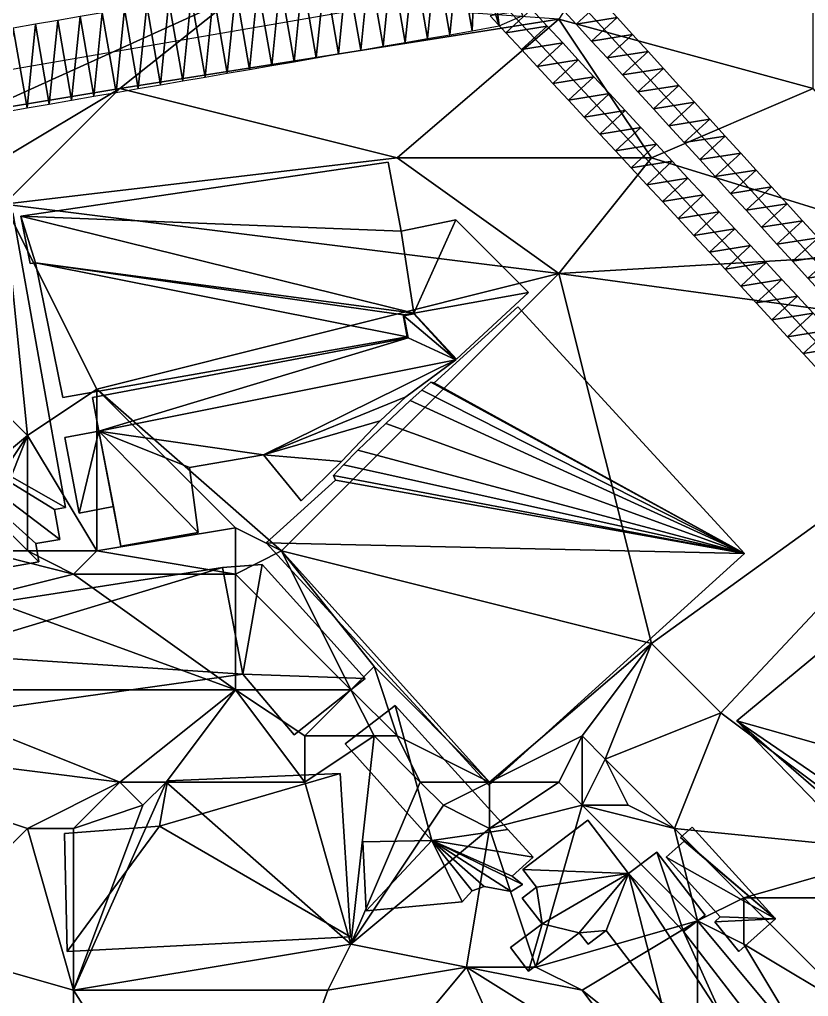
# Model space of a CAD drawing. Header units: metres. Extents: x -1103 to 901, y -902 to 905.
# Drawn here: x -502.7 to -434.4, y 327.5 to 412 of the extents above; entities that cross this region are included whole.
import ezdxf

# ---------------------------------------------------------------- set-up
doc = ezdxf.new("R2010")
doc.units = ezdxf.units.M
for name, color, linetype in [('OSM_BUILDING_FOOTPRINTS', 7, 'CONTINUOUS'), ('OSM_BUILDING_ROOFS', 1, 'CONTINUOUS'), ('OSM_BUILDING_WALLS', 8, 'CONTINUOUS'), ('OSM_ROAD_AXES', 2, 'CONTINUOUS'), ('OSM_ROAD_SURFACE', 9, 'CONTINUOUS'), ('OSM_TERRAIN', 3, 'CONTINUOUS')]:
    doc.layers.add(name, color=color, linetype=linetype)

msp = doc.modelspace()

# ---------------------------------------------------------------- linework, layer by layer
at = {"layer": 'OSM_BUILDING_FOOTPRINTS'}
for points in [[(-502.583, 394.97, 12.741), (-501.754, 390.867, 12.741), (-501.301, 390.922, 12.741), (-498.935, 379.266, 12.741), (-469.123, 384.508, 12.741), (-469.488, 386.421, 12.741), (-468.548, 386.565, 12.741), (-464.856, 382.595, 12.741), (-458.622, 388.357, 12.741), (-464.923, 394.638, 12.741), (-469.665, 393.665, 12.741), (-470.792, 399.615, 12.741), (-502.583, 394.97, 12.741)], [(-515.107, 379.067, 12.681), (-517.55, 392.735, 12.681), (-503.269, 395.257, 12.681), (-498.703, 369.755, 12.681), (-499.654, 369.589, 12.681), (-499.189, 367.001, 12.681), (-501.279, 366.636, 12.681), (-501.002, 365.055, 12.681), (-515.007, 362.578, 12.681), (-517.87, 378.58, 12.681), (-515.107, 379.067, 12.681)], [(-459.551, 387.107, 12.727), (-439.952, 365.785, 12.727), (-462.071, 345.735, 12.727), (-481.338, 366.692, 12.727), (-475.335, 372.133, 12.727), (-475.512, 372.531, 12.727), (-474.639, 373.449, 12.727), (-473.39, 374.71, 12.727), (-470.991, 377.032, 12.727), (-468.88, 379.012, 12.727), (-467.863, 379.919, 12.727), (-467.078, 380.593, 12.727), (-466.802, 380.538, 12.727), (-459.551, 387.107, 12.727)], [(-469.046, 384.431, 12.636), (-469.433, 386.333, 12.636), (-468.548, 386.51, 12.636), (-464.923, 382.529, 12.636), (-469.245, 379.321, 12.636), (-471.478, 377.253, 12.636), (-474.805, 373.737, 12.636), (-478.298, 370.341, 12.636), (-481.581, 374.323, 12.636), (-487.959, 373.206, 12.636), (-487.229, 367.599, 12.636), (-493.906, 366.426, 12.636), (-494.558, 369.833, 12.636), (-497.52, 369.268, 12.636), (-498.769, 375.804, 12.636), (-495.807, 376.357, 12.636), (-496.371, 379.288, 12.636), (-469.046, 384.431, 12.636)], [(-505.556, 361.394, 11.862), (-485.129, 364.58, 11.862), (-481.68, 364.823, 11.862), (-472.771, 354.969, 11.862), (-478.917, 350.103, 11.862), (-483.349, 355.334, 11.862), (-510.95, 351.474, 11.862), (-511.348, 356.982, 11.862), (-509.801, 357.103, 11.862), (-505.556, 361.394, 11.862)], [(-440.604, 351.309, 12.569), (-422.111, 332.222, 12.569), (-420.74, 334.113, 12.569), (-418.176, 335.993, 12.569), (-417.192, 334.986, 12.569), (-409.676, 342.562, 12.569), (-427.97, 361.771, 12.569), (-440.604, 351.309, 12.569)], [(-472.682, 334.864, 10.866), (-464.37, 335.638, 10.866), (-463.519, 336.601, 10.866), (-462.479, 336.965, 10.866), (-460.147, 336.534, 10.866), (-459.141, 337.154, 10.866), (-460.059, 337.872, 10.866), (-458.224, 339.509, 10.866), (-460.424, 341.898, 10.866), (-470.162, 352.647, 10.866), (-474.506, 349.307, 10.866), (-467.001, 340.969, 10.866), (-472.97, 340.847, 10.866), (-472.682, 334.864, 10.866)], [(-498.78, 341.555, 10.872), (-490.567, 342.185, 10.872), (-489.882, 346.122, 10.872), (-474.937, 346.764, 10.872), (-474.042, 332.63, 10.872), (-498.548, 331.369, 10.872), (-498.78, 341.555, 10.872)], [(-457.947, 336.91, 11.148), (-459.13, 338.436, 11.148), (-453.493, 342.705, 11.148), (-449.967, 338.116, 11.148), (-447.535, 339.952, 11.148), (-443.356, 334.511, 11.148), (-445.213, 333.095, 11.148), (-439.797, 326.039, 11.148), (-441.311, 324.9, 11.148), (-441.798, 325.531, 11.148), (-445.036, 323.087, 11.148), (-447.667, 326.515, 11.148), (-447.115, 326.935, 11.148), (-451.912, 333.183, 11.148), (-453.482, 331.989, 11.148), (-454.244, 332.973, 11.148), (-458.622, 329.656, 11.148), (-460.18, 331.69, 11.148), (-457.461, 333.747, 11.148), (-459.174, 335.981, 11.148), (-457.947, 336.91, 11.148)], [(-444.473, 342.119, 11.334), (-437.266, 334.168, 11.334), (-440.416, 331.359, 11.334), (-442.494, 333.913, 11.334), (-442.052, 334.356, 11.334), (-446.717, 339.509, 11.334), (-445.169, 340.892, 11.334), (-445.468, 341.223, 11.334), (-444.473, 342.119, 11.334)]]:
    msp.add_polyline3d(points, close=True, dxfattribs=at)
at = {"layer": 'OSM_BUILDING_ROOFS'}
for points in [[(-469.665, 393.665, 37.141), (-470.792, 399.615, 37.141), (-502.583, 394.97, 37.141)], [(-515.107, 379.067, 17.881), (-498.703, 369.755, 17.881), (-503.269, 395.257, 17.881)], [(-502.583, 394.97, 37.141), (-501.754, 390.867, 37.141), (-501.301, 390.922, 37.141)], [(-468.548, 386.565, 37.141), (-469.665, 393.665, 37.141), (-502.583, 394.97, 37.141)], [(-468.548, 386.565, 37.141), (-502.583, 394.97, 37.141), (-501.301, 390.922, 37.141)], [(-468.548, 386.565, 37.141), (-464.923, 394.638, 37.141), (-469.665, 393.665, 37.141)], [(-468.548, 386.565, 37.141), (-458.622, 388.357, 37.141), (-464.923, 394.638, 37.141)], [(-501.301, 390.922, 37.141), (-498.935, 379.266, 37.141), (-469.123, 384.508, 37.141)], [(-501.301, 390.922, 37.141), (-469.123, 384.508, 37.141), (-469.488, 386.421, 37.141)], [(-501.301, 390.922, 37.141), (-469.488, 386.421, 37.141), (-468.548, 386.565, 37.141)], [(-468.548, 386.565, 37.141), (-464.856, 382.595, 37.141), (-458.622, 388.357, 37.141)], [(-439.952, 365.785, 62.727), (-459.551, 387.107, 62.727), (-466.802, 380.538, 62.727)], [(-464.923, 382.529, 24.236), (-468.548, 386.51, 24.236), (-469.433, 386.333, 24.236)], [(-464.923, 382.529, 24.236), (-469.433, 386.333, 24.236), (-469.046, 384.431, 24.236)], [(-469.046, 384.431, 24.236), (-496.371, 379.288, 24.236), (-495.807, 376.357, 24.236)], [(-464.923, 382.529, 24.236), (-469.046, 384.431, 24.236), (-495.807, 376.357, 24.236)], [(-464.923, 382.529, 24.236), (-495.807, 376.357, 24.236), (-481.581, 374.323, 24.236)], [(-481.581, 374.323, 24.236), (-469.245, 379.321, 24.236), (-464.923, 382.529, 24.236)], [(-439.952, 365.785, 62.727), (-467.078, 380.593, 62.727), (-467.863, 379.919, 62.727)], [(-439.952, 365.785, 62.727), (-466.802, 380.538, 62.727), (-467.078, 380.593, 62.727)], [(-439.952, 365.785, 62.727), (-467.863, 379.919, 62.727), (-468.88, 379.012, 62.727)], [(-515.107, 379.067, 17.881), (-515.007, 362.578, 17.881), (-501.002, 365.055, 17.881)], [(-515.107, 379.067, 17.881), (-501.002, 365.055, 17.881), (-501.279, 366.636, 17.881)], [(-515.107, 379.067, 17.881), (-501.279, 366.636, 17.881), (-499.189, 367.001, 17.881)], [(-515.107, 379.067, 17.881), (-499.189, 367.001, 17.881), (-499.654, 369.589, 17.881)], [(-515.107, 379.067, 17.881), (-499.654, 369.589, 17.881), (-498.703, 369.755, 17.881)], [(-481.581, 374.323, 24.236), (-471.478, 377.253, 24.236), (-469.245, 379.321, 24.236)], [(-439.952, 365.785, 62.727), (-468.88, 379.012, 62.727), (-470.991, 377.032, 62.727)], [(-481.581, 374.323, 24.236), (-474.805, 373.737, 24.236), (-471.478, 377.253, 24.236)], [(-439.952, 365.785, 62.727), (-470.991, 377.032, 62.727), (-473.39, 374.71, 62.727)], [(-495.807, 376.357, 24.236), (-498.769, 375.804, 24.236), (-497.52, 369.268, 24.236)], [(-495.807, 376.357, 24.236), (-497.52, 369.268, 24.236), (-494.558, 369.833, 24.236)], [(-495.807, 376.357, 24.236), (-494.558, 369.833, 24.236), (-493.906, 366.426, 24.236)], [(-495.807, 376.357, 24.236), (-493.906, 366.426, 24.236), (-487.229, 367.599, 24.236)], [(-495.807, 376.357, 24.236), (-487.229, 367.599, 24.236), (-487.959, 373.206, 24.236)], [(-495.807, 376.357, 24.236), (-487.959, 373.206, 24.236), (-481.581, 374.323, 24.236)], [(-439.952, 365.785, 62.727), (-473.39, 374.71, 62.727), (-474.639, 373.449, 62.727)], [(-481.581, 374.323, 24.236), (-478.298, 370.341, 24.236), (-474.805, 373.737, 24.236)], [(-439.952, 365.785, 62.727), (-474.639, 373.449, 62.727), (-475.512, 372.531, 62.727)], [(-439.952, 365.785, 62.727), (-475.335, 372.133, 62.727), (-481.338, 366.692, 62.727)], [(-439.952, 365.785, 62.727), (-475.512, 372.531, 62.727), (-475.335, 372.133, 62.727)], [(-439.952, 365.785, 62.727), (-481.338, 366.692, 62.727), (-462.071, 345.735, 62.727)], [(-485.129, 364.58, 17.062), (-505.556, 361.394, 17.062), (-509.801, 357.103, 17.062)], [(-483.349, 355.334, 17.062), (-485.129, 364.58, 17.062), (-509.801, 357.103, 17.062)], [(-483.349, 355.334, 17.062), (-481.68, 364.823, 17.062), (-485.129, 364.58, 17.062)], [(-483.349, 355.334, 17.062), (-472.771, 354.969, 17.062), (-481.68, 364.823, 17.062)], [(-409.676, 342.562, 30.569), (-427.97, 361.771, 30.569), (-440.604, 351.309, 30.569)], [(-509.801, 357.103, 17.062), (-510.95, 351.474, 17.062), (-483.349, 355.334, 17.062)], [(-483.349, 355.334, 17.062), (-478.917, 350.103, 17.062), (-472.771, 354.969, 17.062)], [(-467.001, 340.969, 16.066), (-470.162, 352.647, 16.066), (-474.506, 349.307, 16.066)], [(-467.001, 340.969, 16.066), (-460.424, 341.898, 16.066), (-470.162, 352.647, 16.066)], [(-440.604, 351.309, 30.569), (-422.111, 332.222, 30.569), (-420.74, 334.113, 30.569)], [(-440.604, 351.309, 30.569), (-420.74, 334.113, 30.569), (-418.176, 335.993, 30.569)], [(-418.176, 335.993, 30.569), (-409.676, 342.562, 30.569), (-440.604, 351.309, 30.569)], [(-490.567, 342.185, 16.072), (-474.042, 332.63, 16.072), (-474.937, 346.764, 16.072)], [(-490.567, 342.185, 16.072), (-474.937, 346.764, 16.072), (-489.882, 346.122, 16.072)], [(-449.967, 338.116, 16.348), (-453.493, 342.705, 16.348), (-459.13, 338.436, 16.348)], [(-490.567, 342.185, 16.072), (-498.78, 341.555, 16.072), (-498.548, 331.369, 16.072)], [(-490.567, 342.185, 16.072), (-498.548, 331.369, 16.072), (-474.042, 332.63, 16.072)], [(-467.001, 340.969, 16.066), (-458.224, 339.509, 16.066), (-460.424, 341.898, 16.066)], [(-437.266, 334.168, 16.534), (-444.473, 342.119, 16.534), (-445.468, 341.223, 16.534)], [(-467.001, 340.969, 16.066), (-472.97, 340.847, 16.066), (-472.682, 334.864, 16.066)], [(-467.001, 340.969, 16.066), (-472.682, 334.864, 16.066), (-464.37, 335.638, 16.066)], [(-467.001, 340.969, 16.066), (-464.37, 335.638, 16.066), (-463.519, 336.601, 16.066)], [(-467.001, 340.969, 16.066), (-463.519, 336.601, 16.066), (-462.479, 336.965, 16.066)], [(-467.001, 340.969, 16.066), (-462.479, 336.965, 16.066), (-460.147, 336.534, 16.066)], [(-467.001, 340.969, 16.066), (-460.147, 336.534, 16.066), (-459.141, 337.154, 16.066)], [(-467.001, 340.969, 16.066), (-459.141, 337.154, 16.066), (-460.059, 337.872, 16.066)], [(-467.001, 340.969, 16.066), (-460.059, 337.872, 16.066), (-458.224, 339.509, 16.066)], [(-437.266, 334.168, 16.534), (-445.169, 340.892, 16.534), (-446.717, 339.509, 16.534)], [(-437.266, 334.168, 16.534), (-445.468, 341.223, 16.534), (-445.169, 340.892, 16.534)], [(-445.213, 333.095, 16.348), (-447.535, 339.952, 16.348), (-449.967, 338.116, 16.348)], [(-445.213, 333.095, 16.348), (-443.356, 334.511, 16.348), (-447.535, 339.952, 16.348)], [(-437.266, 334.168, 16.534), (-446.717, 339.509, 16.534), (-442.052, 334.356, 16.534)], [(-449.967, 338.116, 16.348), (-459.13, 338.436, 16.348), (-457.947, 336.91, 16.348)], [(-449.967, 338.116, 16.348), (-457.947, 336.91, 16.348), (-457.461, 333.747, 16.348)], [(-449.967, 338.116, 16.348), (-457.461, 333.747, 16.348), (-454.244, 332.973, 16.348)], [(-449.967, 338.116, 16.348), (-454.244, 332.973, 16.348), (-451.912, 333.183, 16.348)], [(-449.967, 338.116, 16.348), (-451.912, 333.183, 16.348), (-447.115, 326.935, 16.348)], [(-449.967, 338.116, 16.348), (-447.115, 326.935, 16.348), (-441.798, 325.531, 16.348)], [(-449.967, 338.116, 16.348), (-441.798, 325.531, 16.348), (-445.213, 333.095, 16.348)], [(-457.947, 336.91, 16.348), (-459.174, 335.981, 16.348), (-457.461, 333.747, 16.348)], [(-437.266, 334.168, 16.534), (-442.052, 334.356, 16.534), (-442.494, 333.913, 16.534)], [(-437.266, 334.168, 16.534), (-442.494, 333.913, 16.534), (-440.416, 331.359, 16.534)], [(-457.461, 333.747, 16.348), (-460.18, 331.69, 16.348), (-458.622, 329.656, 16.348)], [(-457.461, 333.747, 16.348), (-458.622, 329.656, 16.348), (-454.244, 332.973, 16.348)], [(-454.244, 332.973, 16.348), (-453.482, 331.989, 16.348), (-451.912, 333.183, 16.348)], [(-441.798, 325.531, 16.348), (-439.797, 326.039, 16.348), (-445.213, 333.095, 16.348)]]:
    msp.add_3dface(points, dxfattribs=at)
at = {"layer": 'OSM_BUILDING_WALLS'}
for points in [[(-470.792, 399.615, 12.741), (-502.583, 394.97, 12.741), (-502.583, 394.97, 37.141)], [(-470.792, 399.615, 12.741), (-502.583, 394.97, 37.141), (-470.792, 399.615, 37.141)], [(-469.665, 393.665, 12.741), (-470.792, 399.615, 12.741), (-470.792, 399.615, 37.141)], [(-469.665, 393.665, 12.741), (-470.792, 399.615, 37.141), (-469.665, 393.665, 37.141)], [(-498.703, 369.755, 12.681), (-503.269, 395.257, 12.681), (-503.269, 395.257, 17.881)], [(-498.703, 369.755, 12.681), (-503.269, 395.257, 17.881), (-498.703, 369.755, 17.881)], [(-502.583, 394.97, 12.741), (-501.754, 390.867, 12.741), (-501.754, 390.867, 37.141)], [(-502.583, 394.97, 12.741), (-501.754, 390.867, 37.141), (-502.583, 394.97, 37.141)], [(-464.923, 394.638, 12.741), (-469.665, 393.665, 12.741), (-469.665, 393.665, 37.141)], [(-464.923, 394.638, 12.741), (-469.665, 393.665, 37.141), (-464.923, 394.638, 37.141)], [(-458.622, 388.357, 12.741), (-464.923, 394.638, 12.741), (-464.923, 394.638, 37.141)], [(-458.622, 388.357, 12.741), (-464.923, 394.638, 37.141), (-458.622, 388.357, 37.141)], [(-501.754, 390.867, 12.741), (-501.301, 390.922, 12.741), (-501.301, 390.922, 37.141)], [(-501.754, 390.867, 12.741), (-501.301, 390.922, 37.141), (-501.754, 390.867, 37.141)], [(-501.301, 390.922, 12.741), (-498.935, 379.266, 12.741), (-498.935, 379.266, 37.141)], [(-501.301, 390.922, 12.741), (-498.935, 379.266, 37.141), (-501.301, 390.922, 37.141)], [(-464.856, 382.595, 12.741), (-458.622, 388.357, 12.741), (-458.622, 388.357, 37.141)], [(-464.856, 382.595, 12.741), (-458.622, 388.357, 37.141), (-464.856, 382.595, 37.141)], [(-459.551, 387.107, 12.727), (-466.802, 380.538, 12.727), (-466.802, 380.538, 62.727)], [(-459.551, 387.107, 12.727), (-466.802, 380.538, 62.727), (-459.551, 387.107, 62.727)], [(-439.952, 365.785, 12.727), (-459.551, 387.107, 12.727), (-459.551, 387.107, 62.727)], [(-439.952, 365.785, 12.727), (-459.551, 387.107, 62.727), (-439.952, 365.785, 62.727)], [(-469.488, 386.421, 12.741), (-468.548, 386.565, 12.741), (-468.548, 386.565, 37.141)], [(-469.488, 386.421, 12.741), (-468.548, 386.565, 37.141), (-469.488, 386.421, 37.141)], [(-469.123, 384.508, 12.741), (-469.488, 386.421, 12.741), (-469.488, 386.421, 37.141)], [(-469.123, 384.508, 12.741), (-469.488, 386.421, 37.141), (-469.123, 384.508, 37.141)], [(-468.548, 386.51, 12.636), (-469.433, 386.333, 12.636), (-469.433, 386.333, 24.236)], [(-468.548, 386.51, 12.636), (-469.433, 386.333, 24.236), (-468.548, 386.51, 24.236)], [(-469.433, 386.333, 12.636), (-469.046, 384.431, 12.636), (-469.046, 384.431, 24.236)], [(-469.433, 386.333, 12.636), (-469.046, 384.431, 24.236), (-469.433, 386.333, 24.236)], [(-468.548, 386.565, 12.741), (-464.856, 382.595, 12.741), (-464.856, 382.595, 37.141)], [(-468.548, 386.565, 12.741), (-464.856, 382.595, 37.141), (-468.548, 386.565, 37.141)], [(-464.923, 382.529, 12.636), (-468.548, 386.51, 12.636), (-468.548, 386.51, 24.236)], [(-464.923, 382.529, 12.636), (-468.548, 386.51, 24.236), (-464.923, 382.529, 24.236)], [(-498.935, 379.266, 12.741), (-469.123, 384.508, 12.741), (-469.123, 384.508, 37.141)], [(-498.935, 379.266, 12.741), (-469.123, 384.508, 37.141), (-498.935, 379.266, 37.141)], [(-469.046, 384.431, 12.636), (-496.371, 379.288, 12.636), (-496.371, 379.288, 24.236)], [(-469.046, 384.431, 12.636), (-496.371, 379.288, 24.236), (-469.046, 384.431, 24.236)], [(-469.245, 379.321, 12.636), (-464.923, 382.529, 12.636), (-464.923, 382.529, 24.236)], [(-469.245, 379.321, 12.636), (-464.923, 382.529, 24.236), (-469.245, 379.321, 24.236)], [(-467.078, 380.593, 12.727), (-467.863, 379.919, 12.727), (-467.863, 379.919, 62.727)], [(-467.078, 380.593, 12.727), (-467.863, 379.919, 62.727), (-467.078, 380.593, 62.727)], [(-466.802, 380.538, 12.727), (-467.078, 380.593, 12.727), (-467.078, 380.593, 62.727)], [(-466.802, 380.538, 12.727), (-467.078, 380.593, 62.727), (-466.802, 380.538, 62.727)], [(-467.863, 379.919, 12.727), (-468.88, 379.012, 12.727), (-468.88, 379.012, 62.727)], [(-467.863, 379.919, 12.727), (-468.88, 379.012, 62.727), (-467.863, 379.919, 62.727)], [(-496.371, 379.288, 12.636), (-495.807, 376.357, 12.636), (-495.807, 376.357, 24.236)], [(-496.371, 379.288, 12.636), (-495.807, 376.357, 24.236), (-496.371, 379.288, 24.236)], [(-471.478, 377.253, 12.636), (-469.245, 379.321, 12.636), (-469.245, 379.321, 24.236)], [(-471.478, 377.253, 12.636), (-469.245, 379.321, 24.236), (-471.478, 377.253, 24.236)], [(-468.88, 379.012, 12.727), (-470.991, 377.032, 12.727), (-470.991, 377.032, 62.727)], [(-468.88, 379.012, 12.727), (-470.991, 377.032, 62.727), (-468.88, 379.012, 62.727)], [(-474.805, 373.737, 12.636), (-471.478, 377.253, 12.636), (-471.478, 377.253, 24.236)], [(-474.805, 373.737, 12.636), (-471.478, 377.253, 24.236), (-474.805, 373.737, 24.236)], [(-470.991, 377.032, 12.727), (-473.39, 374.71, 12.727), (-473.39, 374.71, 62.727)], [(-470.991, 377.032, 12.727), (-473.39, 374.71, 62.727), (-470.991, 377.032, 62.727)], [(-495.807, 376.357, 12.636), (-498.769, 375.804, 12.636), (-498.769, 375.804, 24.236)], [(-495.807, 376.357, 12.636), (-498.769, 375.804, 24.236), (-495.807, 376.357, 24.236)], [(-498.769, 375.804, 12.636), (-497.52, 369.268, 12.636), (-497.52, 369.268, 24.236)], [(-498.769, 375.804, 12.636), (-497.52, 369.268, 24.236), (-498.769, 375.804, 24.236)], [(-473.39, 374.71, 12.727), (-474.639, 373.449, 12.727), (-474.639, 373.449, 62.727)], [(-473.39, 374.71, 12.727), (-474.639, 373.449, 62.727), (-473.39, 374.71, 62.727)], [(-487.959, 373.206, 12.636), (-481.581, 374.323, 12.636), (-481.581, 374.323, 24.236)], [(-487.959, 373.206, 12.636), (-481.581, 374.323, 24.236), (-487.959, 373.206, 24.236)], [(-481.581, 374.323, 12.636), (-478.298, 370.341, 12.636), (-478.298, 370.341, 24.236)], [(-481.581, 374.323, 12.636), (-478.298, 370.341, 24.236), (-481.581, 374.323, 24.236)], [(-478.298, 370.341, 12.636), (-474.805, 373.737, 12.636), (-474.805, 373.737, 24.236)], [(-478.298, 370.341, 12.636), (-474.805, 373.737, 24.236), (-478.298, 370.341, 24.236)], [(-487.229, 367.599, 12.636), (-487.959, 373.206, 12.636), (-487.959, 373.206, 24.236)], [(-487.229, 367.599, 12.636), (-487.959, 373.206, 24.236), (-487.229, 367.599, 24.236)], [(-474.639, 373.449, 12.727), (-475.512, 372.531, 12.727), (-475.512, 372.531, 62.727)], [(-474.639, 373.449, 12.727), (-475.512, 372.531, 62.727), (-474.639, 373.449, 62.727)], [(-475.335, 372.133, 12.727), (-481.338, 366.692, 12.727), (-481.338, 366.692, 62.727)], [(-475.335, 372.133, 12.727), (-481.338, 366.692, 62.727), (-475.335, 372.133, 62.727)], [(-475.512, 372.531, 12.727), (-475.335, 372.133, 12.727), (-475.335, 372.133, 62.727)], [(-475.512, 372.531, 12.727), (-475.335, 372.133, 62.727), (-475.512, 372.531, 62.727)], [(-499.654, 369.589, 12.681), (-498.703, 369.755, 12.681), (-498.703, 369.755, 17.881)], [(-499.654, 369.589, 12.681), (-498.703, 369.755, 17.881), (-499.654, 369.589, 17.881)], [(-499.189, 367.001, 12.681), (-499.654, 369.589, 12.681), (-499.654, 369.589, 17.881)], [(-499.189, 367.001, 12.681), (-499.654, 369.589, 17.881), (-499.189, 367.001, 17.881)], [(-497.52, 369.268, 12.636), (-494.558, 369.833, 12.636), (-494.558, 369.833, 24.236)], [(-497.52, 369.268, 12.636), (-494.558, 369.833, 24.236), (-497.52, 369.268, 24.236)], [(-494.558, 369.833, 12.636), (-493.906, 366.426, 12.636), (-493.906, 366.426, 24.236)], [(-494.558, 369.833, 12.636), (-493.906, 366.426, 24.236), (-494.558, 369.833, 24.236)], [(-493.906, 366.426, 12.636), (-487.229, 367.599, 12.636), (-487.229, 367.599, 24.236)], [(-493.906, 366.426, 12.636), (-487.229, 367.599, 24.236), (-493.906, 366.426, 24.236)], [(-501.279, 366.636, 12.681), (-499.189, 367.001, 12.681), (-499.189, 367.001, 17.881)], [(-501.279, 366.636, 12.681), (-499.189, 367.001, 17.881), (-501.279, 366.636, 17.881)], [(-501.002, 365.055, 12.681), (-501.279, 366.636, 12.681), (-501.279, 366.636, 17.881)], [(-501.002, 365.055, 12.681), (-501.279, 366.636, 17.881), (-501.002, 365.055, 17.881)], [(-481.338, 366.692, 12.727), (-462.071, 345.735, 12.727), (-462.071, 345.735, 62.727)], [(-481.338, 366.692, 12.727), (-462.071, 345.735, 62.727), (-481.338, 366.692, 62.727)], [(-515.007, 362.578, 12.681), (-501.002, 365.055, 12.681), (-501.002, 365.055, 17.881)], [(-515.007, 362.578, 12.681), (-501.002, 365.055, 17.881), (-515.007, 362.578, 17.881)], [(-462.071, 345.735, 12.727), (-439.952, 365.785, 12.727), (-439.952, 365.785, 62.727)], [(-462.071, 345.735, 12.727), (-439.952, 365.785, 62.727), (-462.071, 345.735, 62.727)], [(-485.129, 364.58, 11.862), (-505.556, 361.394, 11.862), (-505.556, 361.394, 17.062)], [(-485.129, 364.58, 11.862), (-505.556, 361.394, 17.062), (-485.129, 364.58, 17.062)], [(-481.68, 364.823, 11.862), (-485.129, 364.58, 11.862), (-485.129, 364.58, 17.062)], [(-481.68, 364.823, 11.862), (-485.129, 364.58, 17.062), (-481.68, 364.823, 17.062)], [(-472.771, 354.969, 11.862), (-481.68, 364.823, 11.862), (-481.68, 364.823, 17.062)], [(-472.771, 354.969, 11.862), (-481.68, 364.823, 17.062), (-472.771, 354.969, 17.062)], [(-427.97, 361.771, 12.569), (-440.604, 351.309, 12.569), (-440.604, 351.309, 30.569)], [(-427.97, 361.771, 12.569), (-440.604, 351.309, 30.569), (-427.97, 361.771, 30.569)], [(-510.95, 351.474, 11.862), (-483.349, 355.334, 11.862), (-483.349, 355.334, 17.062)], [(-510.95, 351.474, 11.862), (-483.349, 355.334, 17.062), (-510.95, 351.474, 17.062)], [(-483.349, 355.334, 11.862), (-478.917, 350.103, 11.862), (-478.917, 350.103, 17.062)], [(-483.349, 355.334, 11.862), (-478.917, 350.103, 17.062), (-483.349, 355.334, 17.062)], [(-478.917, 350.103, 11.862), (-472.771, 354.969, 11.862), (-472.771, 354.969, 17.062)], [(-478.917, 350.103, 11.862), (-472.771, 354.969, 17.062), (-478.917, 350.103, 17.062)], [(-470.162, 352.647, 10.866), (-474.506, 349.307, 10.866), (-474.506, 349.307, 16.066)], [(-470.162, 352.647, 10.866), (-474.506, 349.307, 16.066), (-470.162, 352.647, 16.066)], [(-460.424, 341.898, 10.866), (-470.162, 352.647, 10.866), (-470.162, 352.647, 16.066)], [(-460.424, 341.898, 10.866), (-470.162, 352.647, 16.066), (-460.424, 341.898, 16.066)], [(-440.604, 351.309, 12.569), (-422.111, 332.222, 12.569), (-422.111, 332.222, 30.569)], [(-440.604, 351.309, 12.569), (-422.111, 332.222, 30.569), (-440.604, 351.309, 30.569)], [(-474.506, 349.307, 10.866), (-467.001, 340.969, 10.866), (-467.001, 340.969, 16.066)], [(-474.506, 349.307, 10.866), (-467.001, 340.969, 16.066), (-474.506, 349.307, 16.066)], [(-474.937, 346.764, 10.872), (-489.882, 346.122, 10.872), (-489.882, 346.122, 16.072)], [(-474.937, 346.764, 10.872), (-489.882, 346.122, 16.072), (-474.937, 346.764, 16.072)], [(-474.042, 332.63, 10.872), (-474.937, 346.764, 10.872), (-474.937, 346.764, 16.072)], [(-474.042, 332.63, 10.872), (-474.937, 346.764, 16.072), (-474.042, 332.63, 16.072)], [(-489.882, 346.122, 10.872), (-490.567, 342.185, 10.872), (-490.567, 342.185, 16.072)], [(-489.882, 346.122, 10.872), (-490.567, 342.185, 16.072), (-489.882, 346.122, 16.072)], [(-453.493, 342.705, 11.148), (-459.13, 338.436, 11.148), (-459.13, 338.436, 16.348)], [(-453.493, 342.705, 11.148), (-459.13, 338.436, 16.348), (-453.493, 342.705, 16.348)], [(-449.967, 338.116, 11.148), (-453.493, 342.705, 11.148), (-453.493, 342.705, 16.348)], [(-449.967, 338.116, 11.148), (-453.493, 342.705, 16.348), (-449.967, 338.116, 16.348)], [(-490.567, 342.185, 10.872), (-498.78, 341.555, 10.872), (-498.78, 341.555, 16.072)], [(-490.567, 342.185, 10.872), (-498.78, 341.555, 16.072), (-490.567, 342.185, 16.072)], [(-498.78, 341.555, 10.872), (-498.548, 331.369, 10.872), (-498.548, 331.369, 16.072)], [(-498.78, 341.555, 10.872), (-498.548, 331.369, 16.072), (-498.78, 341.555, 16.072)], [(-458.224, 339.509, 10.866), (-460.424, 341.898, 10.866), (-460.424, 341.898, 16.066)], [(-458.224, 339.509, 10.866), (-460.424, 341.898, 16.066), (-458.224, 339.509, 16.066)], [(-444.473, 342.119, 11.334), (-445.468, 341.223, 11.334), (-445.468, 341.223, 16.534)], [(-444.473, 342.119, 11.334), (-445.468, 341.223, 16.534), (-444.473, 342.119, 16.534)], [(-437.266, 334.168, 11.334), (-444.473, 342.119, 11.334), (-444.473, 342.119, 16.534)], [(-437.266, 334.168, 11.334), (-444.473, 342.119, 16.534), (-437.266, 334.168, 16.534)], [(-467.001, 340.969, 10.866), (-472.97, 340.847, 10.866), (-472.97, 340.847, 16.066)], [(-467.001, 340.969, 10.866), (-472.97, 340.847, 16.066), (-467.001, 340.969, 16.066)], [(-472.97, 340.847, 10.866), (-472.682, 334.864, 10.866), (-472.682, 334.864, 16.066)], [(-472.97, 340.847, 10.866), (-472.682, 334.864, 16.066), (-472.97, 340.847, 16.066)], [(-445.169, 340.892, 11.334), (-446.717, 339.509, 11.334), (-446.717, 339.509, 16.534)], [(-445.169, 340.892, 11.334), (-446.717, 339.509, 16.534), (-445.169, 340.892, 16.534)], [(-445.468, 341.223, 11.334), (-445.169, 340.892, 11.334), (-445.169, 340.892, 16.534)], [(-445.468, 341.223, 11.334), (-445.169, 340.892, 16.534), (-445.468, 341.223, 16.534)], [(-447.535, 339.952, 11.148), (-449.967, 338.116, 11.148), (-449.967, 338.116, 16.348)], [(-447.535, 339.952, 11.148), (-449.967, 338.116, 16.348), (-447.535, 339.952, 16.348)], [(-443.356, 334.511, 11.148), (-447.535, 339.952, 11.148), (-447.535, 339.952, 16.348)], [(-443.356, 334.511, 11.148), (-447.535, 339.952, 16.348), (-443.356, 334.511, 16.348)], [(-460.059, 337.872, 10.866), (-458.224, 339.509, 10.866), (-458.224, 339.509, 16.066)], [(-460.059, 337.872, 10.866), (-458.224, 339.509, 16.066), (-460.059, 337.872, 16.066)], [(-446.717, 339.509, 11.334), (-442.052, 334.356, 11.334), (-442.052, 334.356, 16.534)], [(-446.717, 339.509, 11.334), (-442.052, 334.356, 16.534), (-446.717, 339.509, 16.534)], [(-459.13, 338.436, 11.148), (-457.947, 336.91, 11.148), (-457.947, 336.91, 16.348)], [(-459.13, 338.436, 11.148), (-457.947, 336.91, 16.348), (-459.13, 338.436, 16.348)], [(-460.147, 336.534, 10.866), (-459.141, 337.154, 10.866), (-459.141, 337.154, 16.066)], [(-460.147, 336.534, 10.866), (-459.141, 337.154, 16.066), (-460.147, 336.534, 16.066)], [(-459.141, 337.154, 10.866), (-460.059, 337.872, 10.866), (-460.059, 337.872, 16.066)], [(-459.141, 337.154, 10.866), (-460.059, 337.872, 16.066), (-459.141, 337.154, 16.066)], [(-464.37, 335.638, 10.866), (-463.519, 336.601, 10.866), (-463.519, 336.601, 16.066)], [(-464.37, 335.638, 10.866), (-463.519, 336.601, 16.066), (-464.37, 335.638, 16.066)], [(-463.519, 336.601, 10.866), (-462.479, 336.965, 10.866), (-462.479, 336.965, 16.066)], [(-463.519, 336.601, 10.866), (-462.479, 336.965, 16.066), (-463.519, 336.601, 16.066)], [(-462.479, 336.965, 10.866), (-460.147, 336.534, 10.866), (-460.147, 336.534, 16.066)], [(-462.479, 336.965, 10.866), (-460.147, 336.534, 16.066), (-462.479, 336.965, 16.066)], [(-457.947, 336.91, 11.148), (-459.174, 335.981, 11.148), (-459.174, 335.981, 16.348)], [(-457.947, 336.91, 11.148), (-459.174, 335.981, 16.348), (-457.947, 336.91, 16.348)], [(-472.682, 334.864, 10.866), (-464.37, 335.638, 10.866), (-464.37, 335.638, 16.066)], [(-472.682, 334.864, 10.866), (-464.37, 335.638, 16.066), (-472.682, 334.864, 16.066)], [(-459.174, 335.981, 11.148), (-457.461, 333.747, 11.148), (-457.461, 333.747, 16.348)], [(-459.174, 335.981, 11.148), (-457.461, 333.747, 16.348), (-459.174, 335.981, 16.348)], [(-445.213, 333.095, 11.148), (-443.356, 334.511, 11.148), (-443.356, 334.511, 16.348)], [(-445.213, 333.095, 11.148), (-443.356, 334.511, 16.348), (-445.213, 333.095, 16.348)], [(-442.052, 334.356, 11.334), (-442.494, 333.913, 11.334), (-442.494, 333.913, 16.534)], [(-442.052, 334.356, 11.334), (-442.494, 333.913, 16.534), (-442.052, 334.356, 16.534)], [(-442.494, 333.913, 11.334), (-440.416, 331.359, 11.334), (-440.416, 331.359, 16.534)], [(-442.494, 333.913, 11.334), (-440.416, 331.359, 16.534), (-442.494, 333.913, 16.534)], [(-440.416, 331.359, 11.334), (-437.266, 334.168, 11.334), (-437.266, 334.168, 16.534)], [(-440.416, 331.359, 11.334), (-437.266, 334.168, 16.534), (-440.416, 331.359, 16.534)], [(-457.461, 333.747, 11.148), (-460.18, 331.69, 11.148), (-460.18, 331.69, 16.348)], [(-457.461, 333.747, 11.148), (-460.18, 331.69, 16.348), (-457.461, 333.747, 16.348)], [(-458.622, 329.656, 11.148), (-454.244, 332.973, 11.148), (-454.244, 332.973, 16.348)], [(-458.622, 329.656, 11.148), (-454.244, 332.973, 16.348), (-458.622, 329.656, 16.348)], [(-454.244, 332.973, 11.148), (-453.482, 331.989, 11.148), (-453.482, 331.989, 16.348)], [(-454.244, 332.973, 11.148), (-453.482, 331.989, 16.348), (-454.244, 332.973, 16.348)], [(-453.482, 331.989, 11.148), (-451.912, 333.183, 11.148), (-451.912, 333.183, 16.348)], [(-453.482, 331.989, 11.148), (-451.912, 333.183, 16.348), (-453.482, 331.989, 16.348)], [(-451.912, 333.183, 11.148), (-447.115, 326.935, 11.148), (-447.115, 326.935, 16.348)], [(-451.912, 333.183, 11.148), (-447.115, 326.935, 16.348), (-451.912, 333.183, 16.348)], [(-439.797, 326.039, 11.148), (-445.213, 333.095, 11.148), (-445.213, 333.095, 16.348)], [(-439.797, 326.039, 11.148), (-445.213, 333.095, 16.348), (-439.797, 326.039, 16.348)], [(-498.548, 331.369, 10.872), (-474.042, 332.63, 10.872), (-474.042, 332.63, 16.072)], [(-498.548, 331.369, 10.872), (-474.042, 332.63, 16.072), (-498.548, 331.369, 16.072)], [(-460.18, 331.69, 11.148), (-458.622, 329.656, 11.148), (-458.622, 329.656, 16.348)], [(-460.18, 331.69, 11.148), (-458.622, 329.656, 16.348), (-460.18, 331.69, 16.348)]]:
    msp.add_3dface(points, dxfattribs=at)
at = {"layer": 'OSM_ROAD_AXES'}
for points in [[(-838.648, 834.494, 15.4), (-831.551, 826.731, 15.381), (-825.228, 819.797, 14.907), (-811.068, 804.292, 14.83), (-764.928, 753.786, 13.168), (-675.103, 655.385, 11.211), (-644.461, 622.208, 8.88), (-643.19, 620.439, 8.946), (-597.703, 570.619, 12.345), (-502.252, 466.079, 12.351), (-457.418, 416.977, 14.011), (-369.163, 320.322, 16.335), (-349.653, 307.45, 14.764)], [(-361.437, 301.467, 13.838), (-370.103, 315.434, 15.982), (-462.193, 414.766, 14.188), (-601.052, 564.337, 12.663), (-622.199, 587.24, 10.487), (-643.654, 610.475, 9.174), (-645.611, 612.908, 9.08), (-707.867, 679.725, 14.044), (-807.818, 787.328, 14.131), (-831.396, 812.951, 14.445), (-838.526, 820.648, 14.021)], [(-457.418, 416.977, 14.011), (-462.193, 414.766, 14.188), (-541.139, 401.118, 17.827), (-647.907, 382.56, 17.765)]]:
    msp.add_polyline3d(points, dxfattribs=at)
at = {"layer": 'OSM_ROAD_SURFACE'}
for points in [[(-462.072, 418.679, 14.135), (-463.212, 418.114, 14.164), (-461.174, 411.417, 14.338)], [(-462.072, 418.679, 14.135), (-461.174, 411.417, 14.338), (-459.13, 412.327, 14.22)], [(-466.64, 417.549, 14.305), (-468.566, 417.216, 14.415), (-467.373, 410.318, 14.648)], [(-466.64, 417.549, 14.305), (-467.373, 410.318, 14.648), (-465.448, 410.651, 14.552)], [(-464.714, 417.881, 14.197), (-466.64, 417.549, 14.305), (-465.448, 410.651, 14.552)], [(-464.714, 417.881, 14.197), (-465.448, 410.651, 14.552), (-463.522, 410.984, 14.456)], [(-463.212, 418.114, 14.164), (-464.714, 417.881, 14.197), (-463.522, 410.984, 14.456)], [(-463.212, 418.114, 14.164), (-463.522, 410.984, 14.456), (-461.174, 411.417, 14.338)], [(-470.491, 416.883, 14.525), (-472.417, 416.55, 14.636), (-471.224, 409.652, 14.84)], [(-470.491, 416.883, 14.525), (-471.224, 409.652, 14.84), (-469.299, 409.985, 14.744)], [(-468.566, 417.216, 14.415), (-470.491, 416.883, 14.525), (-469.299, 409.985, 14.744)], [(-468.566, 417.216, 14.415), (-469.299, 409.985, 14.744), (-467.373, 410.318, 14.648)], [(-476.268, 415.884, 14.857), (-478.193, 415.551, 14.967), (-477.001, 408.654, 15.129)], [(-476.268, 415.884, 14.857), (-477.001, 408.654, 15.129), (-475.075, 408.987, 15.033)], [(-474.342, 416.217, 14.746), (-476.268, 415.884, 14.857), (-475.075, 408.987, 15.033)], [(-474.342, 416.217, 14.746), (-475.075, 408.987, 15.033), (-473.15, 409.319, 14.936)], [(-472.417, 416.55, 14.636), (-474.342, 416.217, 14.746), (-473.15, 409.319, 14.936)], [(-472.417, 416.55, 14.636), (-473.15, 409.319, 14.936), (-471.224, 409.652, 14.84)], [(-482.044, 414.886, 15.188), (-483.97, 414.553, 15.299), (-482.777, 407.655, 15.417)], [(-482.044, 414.886, 15.188), (-482.777, 407.655, 15.417), (-480.852, 407.988, 15.321)], [(-480.119, 415.219, 15.078), (-482.044, 414.886, 15.188), (-480.852, 407.988, 15.321)], [(-480.119, 415.219, 15.078), (-480.852, 407.988, 15.321), (-478.926, 408.321, 15.225)], [(-478.193, 415.551, 14.967), (-480.119, 415.219, 15.078), (-478.926, 408.321, 15.225)], [(-478.193, 415.551, 14.967), (-478.926, 408.321, 15.225), (-477.001, 408.654, 15.129)], [(-485.895, 414.22, 15.411), (-487.821, 413.887, 15.536), (-486.628, 406.989, 15.61)], [(-485.895, 414.22, 15.411), (-486.628, 406.989, 15.61), (-484.703, 407.322, 15.514)], [(-483.97, 414.553, 15.299), (-485.895, 414.22, 15.411), (-484.703, 407.322, 15.514)], [(-483.97, 414.553, 15.299), (-484.703, 407.322, 15.514), (-482.777, 407.655, 15.417)], [(-491.672, 413.221, 15.751), (-493.597, 412.888, 15.858), (-492.405, 405.991, 15.898)], [(-491.672, 413.221, 15.751), (-492.405, 405.991, 15.898), (-490.479, 406.324, 15.802)], [(-489.746, 413.554, 15.644), (-491.672, 413.221, 15.751), (-490.479, 406.324, 15.802)], [(-489.746, 413.554, 15.644), (-490.479, 406.324, 15.802), (-488.554, 406.657, 15.706)], [(-487.821, 413.887, 15.536), (-489.746, 413.554, 15.644), (-488.554, 406.657, 15.706)], [(-487.821, 413.887, 15.536), (-488.554, 406.657, 15.706), (-486.628, 406.989, 15.61)], [(-455.851, 413.037, 14.079), (-454.514, 411.573, 14.092), (-452.298, 413.595, 14.074)], [(-454.514, 411.573, 14.092), (-450.961, 412.131, 14.088), (-452.298, 413.595, 14.074)], [(-495.523, 412.556, 15.966), (-497.448, 412.223, 16.073), (-496.256, 405.325, 16.071)], [(-495.523, 412.556, 15.966), (-496.256, 405.325, 16.071), (-494.33, 405.658, 15.95)], [(-493.597, 412.888, 15.858), (-495.523, 412.556, 15.966), (-494.33, 405.658, 15.95)], [(-493.597, 412.888, 15.858), (-494.33, 405.658, 15.95), (-492.405, 405.991, 15.898)], [(-458.384, 412.864, 14.155), (-461.938, 412.285, 14.353), (-460.584, 410.824, 14.325)], [(-457.03, 411.403, 14.148), (-458.384, 412.864, 14.155), (-460.584, 410.824, 14.325)], [(-501.299, 411.557, 16.288), (-503.225, 411.224, 16.395), (-502.032, 404.326, 16.382)], [(-501.299, 411.557, 16.288), (-502.032, 404.326, 16.382), (-500.107, 404.659, 16.279)], [(-499.374, 411.89, 16.18), (-501.299, 411.557, 16.288), (-500.107, 404.659, 16.279)], [(-499.374, 411.89, 16.18), (-500.107, 404.659, 16.279), (-498.181, 404.992, 16.175)], [(-497.448, 412.223, 16.073), (-499.374, 411.89, 16.18), (-498.181, 404.992, 16.175)], [(-497.448, 412.223, 16.073), (-498.181, 404.992, 16.175), (-496.256, 405.325, 16.071)], [(-454.514, 411.573, 14.092), (-453.177, 410.108, 14.144), (-450.961, 412.131, 14.088)], [(-453.177, 410.108, 14.144), (-449.624, 410.666, 14.103), (-450.961, 412.131, 14.088)], [(-503.225, 411.224, 16.395), (-503.958, 403.994, 16.486), (-502.032, 404.326, 16.382)], [(-457.03, 411.403, 14.148), (-460.584, 410.824, 14.325), (-459.23, 409.363, 14.298)], [(-455.676, 409.942, 14.187), (-457.03, 411.403, 14.148), (-459.23, 409.363, 14.298)], [(-453.177, 410.108, 14.144), (-451.839, 408.644, 14.196), (-449.624, 410.666, 14.103)], [(-451.839, 408.644, 14.196), (-448.287, 409.202, 14.141), (-449.624, 410.666, 14.103)], [(-455.676, 409.942, 14.187), (-459.23, 409.363, 14.298), (-457.876, 407.903, 14.341)], [(-454.321, 408.482, 14.233), (-455.676, 409.942, 14.187), (-457.876, 407.903, 14.341)], [(-451.839, 408.644, 14.196), (-450.502, 407.179, 14.248), (-448.287, 409.202, 14.141)], [(-450.502, 407.179, 14.248), (-446.95, 407.737, 14.193), (-448.287, 409.202, 14.141)], [(-454.321, 408.482, 14.233), (-457.876, 407.903, 14.341), (-456.521, 406.442, 14.388)], [(-452.967, 407.021, 14.28), (-454.321, 408.482, 14.233), (-456.521, 406.442, 14.388)], [(-450.502, 407.179, 14.248), (-449.165, 405.715, 14.3), (-446.95, 407.737, 14.193)], [(-449.165, 405.715, 14.3), (-445.612, 406.273, 14.245), (-446.95, 407.737, 14.193)], [(-452.967, 407.021, 14.28), (-456.521, 406.442, 14.388), (-455.167, 404.981, 14.434)], [(-451.613, 405.56, 14.327), (-452.967, 407.021, 14.28), (-455.167, 404.981, 14.434)], [(-449.165, 405.715, 14.3), (-447.828, 404.25, 14.352), (-445.612, 406.273, 14.245)], [(-447.828, 404.25, 14.352), (-444.275, 404.809, 14.297), (-445.612, 406.273, 14.245)], [(-451.613, 405.56, 14.327), (-455.167, 404.981, 14.434), (-453.813, 403.52, 14.481)], [(-450.259, 404.099, 14.379), (-451.613, 405.56, 14.327), (-453.813, 403.52, 14.481)], [(-447.828, 404.25, 14.352), (-446.491, 402.786, 14.404), (-444.275, 404.809, 14.297)], [(-446.491, 402.786, 14.404), (-442.938, 403.344, 14.349), (-444.275, 404.809, 14.297)], [(-450.259, 404.099, 14.379), (-453.813, 403.52, 14.481), (-452.459, 402.06, 14.527)], [(-448.904, 402.639, 14.431), (-450.259, 404.099, 14.379), (-452.459, 402.06, 14.527)], [(-446.491, 402.786, 14.404), (-445.153, 401.321, 14.455), (-442.938, 403.344, 14.349)], [(-445.153, 401.321, 14.455), (-441.601, 401.88, 14.408), (-442.938, 403.344, 14.349)], [(-448.904, 402.639, 14.431), (-452.459, 402.06, 14.527), (-451.104, 400.599, 14.574)], [(-447.55, 401.178, 14.482), (-448.904, 402.639, 14.431), (-451.104, 400.599, 14.574)], [(-445.153, 401.321, 14.455), (-443.816, 399.857, 14.524), (-441.601, 401.88, 14.408)], [(-443.816, 399.857, 14.524), (-440.264, 400.415, 14.477), (-441.601, 401.88, 14.408)], [(-447.55, 401.178, 14.482), (-451.104, 400.599, 14.574), (-449.75, 399.138, 14.599)], [(-446.196, 399.717, 14.543), (-447.55, 401.178, 14.482), (-449.75, 399.138, 14.599)], [(-446.196, 399.717, 14.543), (-449.75, 399.138, 14.599), (-448.396, 397.677, 14.638)], [(-444.842, 398.256, 14.605), (-446.196, 399.717, 14.543), (-448.396, 397.677, 14.638)], [(-443.816, 399.857, 14.524), (-442.479, 398.392, 14.593), (-440.264, 400.415, 14.477)], [(-442.479, 398.392, 14.593), (-438.926, 398.951, 14.547), (-440.264, 400.415, 14.477)], [(-442.479, 398.392, 14.593), (-441.142, 396.928, 14.654), (-438.926, 398.951, 14.547)], [(-441.142, 396.928, 14.654), (-437.589, 397.486, 14.616), (-438.926, 398.951, 14.547)], [(-444.842, 398.256, 14.605), (-448.396, 397.677, 14.638), (-447.042, 396.217, 14.698)], [(-443.487, 396.796, 14.665), (-444.842, 398.256, 14.605), (-447.042, 396.217, 14.698)], [(-441.142, 396.928, 14.654), (-439.805, 395.463, 14.714), (-437.589, 397.486, 14.616)], [(-439.805, 395.463, 14.714), (-436.252, 396.022, 14.682), (-437.589, 397.486, 14.616)], [(-443.487, 396.796, 14.665), (-447.042, 396.217, 14.698), (-445.687, 394.756, 14.757)], [(-442.133, 395.335, 14.725), (-443.487, 396.796, 14.665), (-445.687, 394.756, 14.757)], [(-439.805, 395.463, 14.714), (-438.467, 393.999, 14.774), (-436.252, 396.022, 14.682)], [(-438.467, 393.999, 14.774), (-434.915, 394.557, 14.742), (-436.252, 396.022, 14.682)], [(-442.133, 395.335, 14.725), (-445.687, 394.756, 14.757), (-444.333, 393.295, 14.817)], [(-440.779, 393.874, 14.784), (-442.133, 395.335, 14.725), (-444.333, 393.295, 14.817)], [(-440.779, 393.874, 14.784), (-444.333, 393.295, 14.817), (-442.979, 391.834, 14.877)], [(-439.425, 392.413, 14.844), (-440.779, 393.874, 14.784), (-442.979, 391.834, 14.877)], [(-438.467, 393.999, 14.774), (-437.13, 392.534, 14.834), (-434.915, 394.557, 14.742)], [(-437.13, 392.534, 14.834), (-433.578, 393.093, 14.802), (-434.915, 394.557, 14.742)], [(-437.13, 392.534, 14.834), (-435.793, 391.07, 14.893), (-433.578, 393.093, 14.802)], [(-435.793, 391.07, 14.893), (-432.24, 391.628, 14.862), (-433.578, 393.093, 14.802)], [(-439.425, 392.413, 14.844), (-442.979, 391.834, 14.877), (-441.625, 390.374, 14.936)], [(-438.07, 390.953, 14.904), (-439.425, 392.413, 14.844), (-441.625, 390.374, 14.936)], [(-435.793, 391.07, 14.893), (-434.456, 389.605, 14.95), (-432.24, 391.628, 14.862)], [(-434.456, 389.605, 14.95), (-430.903, 390.164, 14.919), (-432.24, 391.628, 14.862)], [(-438.07, 390.953, 14.904), (-441.625, 390.374, 14.936), (-440.27, 388.913, 14.992)], [(-436.716, 389.492, 14.96), (-438.07, 390.953, 14.904), (-440.27, 388.913, 14.992)], [(-434.456, 389.605, 14.95), (-433.119, 388.141, 15.007), (-430.903, 390.164, 14.919)], [(-436.716, 389.492, 14.96), (-440.27, 388.913, 14.992), (-438.916, 387.452, 15.039)], [(-435.362, 388.031, 15.017), (-436.716, 389.492, 14.96), (-438.916, 387.452, 15.039)], [(-435.362, 388.031, 15.017), (-438.916, 387.452, 15.039), (-437.562, 385.991, 15.04)], [(-434.007, 386.57, 15.054), (-435.362, 388.031, 15.017), (-437.562, 385.991, 15.04)], [(-434.007, 386.57, 15.054), (-437.562, 385.991, 15.04), (-436.207, 384.531, 15.041)], [(-432.653, 385.11, 15.055), (-434.007, 386.57, 15.054), (-436.207, 384.531, 15.041)], [(-432.653, 385.11, 15.055), (-436.207, 384.531, 15.041), (-434.853, 383.07, 15.042)], [(-431.299, 383.649, 15.056), (-432.653, 385.11, 15.055), (-434.853, 383.07, 15.042)], [(-431.299, 383.649, 15.056), (-434.853, 383.07, 15.042), (-433.499, 381.609, 15.043)]]:
    msp.add_3dface(points, dxfattribs=at)
at = {"layer": 'OSM_TERRAIN'}
for points in [[(-434, 406, 14.107), (-434, 446, 13.734), (-456, 412, 14.036)], [(-506, 404, 16.574), (-484, 414, 15.279), (-530, 414, 17.756)], [(-494, 406, 15.921), (-484, 414, 15.279), (-506, 404, 16.574)], [(-494, 406, 15.921), (-456, 412, 14.036), (-484, 414, 15.279)], [(-494, 406, 15.921), (-470, 400, 14.968), (-456, 412, 14.036)], [(-470, 400, 14.968), (-448, 400, 14.487), (-456, 412, 14.036)], [(-448, 400, 14.487), (-434, 406, 14.107), (-456, 412, 14.036)], [(-504, 400, 16.131), (-494, 406, 15.921), (-506, 404, 16.574)], [(-504, 396, 15.304), (-494, 406, 15.921), (-504, 400, 16.131)], [(-504, 396, 15.304), (-470, 400, 14.968), (-494, 406, 15.921)], [(-448, 400, 14.487), (-422, 392, 14.773), (-434, 406, 14.107)], [(-504, 396, 15.304), (-456, 390, 14.935), (-470, 400, 14.968)], [(-456, 390, 14.935), (-448, 400, 14.487), (-470, 400, 14.968)], [(-456, 390, 14.935), (-422, 392, 14.773), (-448, 400, 14.487)], [(-502, 376, 15.173), (-504, 396, 15.304), (-518, 392, 15.444)], [(-502, 376, 15.173), (-496, 380, 14.776), (-504, 396, 15.304)], [(-496, 380, 14.776), (-456, 390, 14.935), (-504, 396, 15.304)], [(-514, 366, 15.244), (-502, 376, 15.173), (-518, 392, 15.444)], [(-456, 390, 14.935), (-412, 384, 15.076), (-422, 392, 14.773)], [(-480, 366, 14.906), (-456, 390, 14.935), (-496, 380, 14.776)], [(-448, 358, 14.88), (-456, 390, 14.935), (-480, 366, 14.906)], [(-448, 358, 14.88), (-412, 384, 15.076), (-456, 390, 14.935)], [(-442, 352, 14.881), (-412, 384, 15.076), (-448, 358, 14.88)], [(-426, 340, 14.998), (-412, 384, 15.076), (-442, 352, 14.881)], [(-496, 366, 14.465), (-496, 380, 14.776), (-502, 376, 15.173)], [(-496, 366, 14.465), (-484, 368, 14.527), (-496, 380, 14.776)], [(-484, 368, 14.527), (-480, 366, 14.906), (-496, 380, 14.776)], [(-510, 364, 15.277), (-502, 376, 15.173), (-514, 366, 15.244)], [(-506, 366, 15.277), (-502, 376, 15.173), (-510, 364, 15.277)], [(-506, 366, 15.277), (-502, 366, 15.277), (-502, 376, 15.173)], [(-502, 366, 15.277), (-496, 366, 14.465), (-502, 376, 15.173)], [(-496, 366, 14.465), (-484, 364, 14.07), (-484, 368, 14.527)], [(-484, 364, 14.07), (-480, 366, 14.906), (-484, 368, 14.527)], [(-506, 362, 14.167), (-498, 364, 14.151), (-506, 366, 15.277)], [(-506, 366, 15.277), (-498, 364, 14.151), (-502, 366, 15.277)], [(-498, 364, 14.151), (-496, 366, 14.465), (-502, 366, 15.277)], [(-498, 364, 14.151), (-484, 364, 14.07), (-496, 366, 14.465)], [(-474, 354, 14.201), (-480, 366, 14.906), (-484, 364, 14.07)], [(-462, 346, 14.906), (-480, 366, 14.906), (-472, 356, 14.814)], [(-474, 354, 14.201), (-472, 356, 14.814), (-480, 366, 14.906)], [(-462, 346, 14.906), (-448, 358, 14.88), (-480, 366, 14.906)], [(-506, 362, 14.167), (-484, 354, 13.906), (-498, 364, 14.151)], [(-484, 354, 13.906), (-484, 364, 14.07), (-498, 364, 14.151)], [(-484, 354, 13.906), (-474, 354, 14.201), (-484, 364, 14.07)], [(-506, 362, 14.167), (-514, 354, 14.132), (-484, 354, 13.906)], [(-462, 346, 14.906), (-454, 350, 14.404), (-448, 358, 14.88)], [(-454, 350, 14.404), (-452, 348, 14.016), (-448, 358, 14.88)], [(-452, 348, 14.016), (-442, 352, 14.881), (-448, 358, 14.88)], [(-470, 350, 13.449), (-472, 356, 14.814), (-474, 354, 14.201)], [(-470, 350, 13.449), (-462, 346, 14.906), (-472, 356, 14.814)], [(-526, 350, 14.004), (-494, 346, 13.694), (-514, 354, 14.132)], [(-494, 346, 13.694), (-484, 354, 13.906), (-514, 354, 14.132)], [(-490, 346, 12.968), (-484, 354, 13.906), (-494, 346, 13.694)], [(-490, 346, 12.968), (-478, 346, 12.954), (-484, 354, 13.906)], [(-478, 346, 12.954), (-478, 350, 13.868), (-484, 354, 13.906)], [(-478, 350, 13.868), (-474, 354, 14.201), (-484, 354, 13.906)], [(-472, 350, 12.932), (-474, 354, 14.201), (-478, 350, 13.868)], [(-472, 350, 12.932), (-470, 350, 13.449), (-474, 354, 14.201)], [(-446, 342, 13.726), (-442, 352, 14.881), (-452, 348, 14.016)], [(-446, 342, 13.726), (-426, 340, 14.998), (-442, 352, 14.881)], [(-512, 332, 13.041), (-502, 342, 13.408), (-526, 350, 14.004)], [(-502, 342, 13.408), (-494, 346, 13.694), (-526, 350, 14.004)], [(-474, 332, 12.852), (-472, 350, 12.932), (-478, 346, 12.954)], [(-478, 346, 12.954), (-472, 350, 12.932), (-478, 350, 13.868)], [(-474, 332, 12.852), (-468, 346, 12.932), (-472, 350, 12.932)], [(-468, 346, 12.932), (-470, 350, 13.449), (-472, 350, 12.932)], [(-468, 346, 12.932), (-462, 346, 14.906), (-470, 350, 13.449)], [(-456, 346, 13.735), (-454, 350, 14.404), (-462, 346, 14.906)], [(-456, 346, 13.735), (-454, 344, 13.396), (-454, 350, 14.404)], [(-454, 344, 13.396), (-452, 348, 14.016), (-454, 350, 14.404)], [(-454, 344, 13.396), (-450, 344, 13.835), (-452, 348, 14.016)], [(-450, 344, 13.835), (-446, 342, 13.726), (-452, 348, 14.016)], [(-502, 342, 13.408), (-498, 342, 13.008), (-494, 346, 13.694)], [(-498, 328, 12.8), (-490, 346, 12.968), (-492, 344, 13.194)], [(-498, 328, 12.8), (-474, 332, 12.852), (-490, 346, 12.968)], [(-498, 342, 13.008), (-492, 344, 13.194), (-494, 346, 13.694)], [(-492, 344, 13.194), (-490, 346, 12.968), (-494, 346, 13.694)], [(-474, 332, 12.852), (-478, 346, 12.954), (-490, 346, 12.968)], [(-466, 344, 12.932), (-468, 346, 12.932), (-474, 332, 12.852)], [(-468, 346, 12.932), (-466, 344, 12.932), (-462, 346, 14.906)], [(-466, 344, 12.932), (-462, 342, 13.062), (-462, 346, 14.906)], [(-462, 342, 13.062), (-454, 344, 13.396), (-456, 346, 13.735)], [(-462, 342, 13.062), (-456, 346, 13.735), (-462, 346, 14.906)], [(-498, 328, 12.8), (-492, 344, 13.194), (-498, 342, 13.008)], [(-462, 342, 13.062), (-466, 344, 12.932), (-474, 332, 12.852)], [(-458, 330, 13.223), (-454, 344, 13.396), (-462, 342, 13.062)], [(-444, 334, 13.238), (-454, 344, 13.396), (-458, 330, 13.223)], [(-444, 334, 13.238), (-446, 342, 13.726), (-454, 344, 13.396)], [(-454, 344, 13.396), (-446, 342, 13.726), (-450, 344, 13.835)], [(-512, 332, 13.041), (-498, 328, 12.8), (-502, 342, 13.408)], [(-502, 342, 13.408), (-498, 328, 12.8), (-498, 342, 13.008)], [(-464, 330, 12.487), (-462, 342, 13.062), (-474, 332, 12.852)], [(-464, 330, 12.487), (-458, 330, 13.223), (-462, 342, 13.062)], [(-444, 334, 13.238), (-440, 336, 13.937), (-446, 342, 13.726)], [(-440, 336, 13.937), (-426, 340, 14.998), (-446, 342, 13.726)], [(-440, 336, 13.937), (-428, 336, 14.334), (-426, 340, 14.998)], [(-444, 334, 13.238), (-440, 332, 13.898), (-440, 336, 13.937)], [(-430, 326, 14.265), (-440, 336, 13.937), (-440, 332, 13.898)], [(-430, 326, 14.265), (-428, 336, 14.334), (-440, 336, 13.937)], [(-458, 330, 13.223), (-454, 328, 12.859), (-444, 334, 13.238)], [(-444, 320, 13.175), (-444, 334, 13.238), (-454, 328, 12.859)], [(-444, 320, 13.175), (-434, 322, 13.374), (-444, 334, 13.238)], [(-434, 322, 13.374), (-440, 332, 13.898), (-444, 334, 13.238)], [(-514, 310, 11.892), (-498, 320, 12.148), (-512, 332, 13.041)], [(-512, 332, 13.041), (-498, 320, 12.148), (-498, 328, 12.8)], [(-498, 328, 12.8), (-476, 328, 12.059), (-474, 332, 12.852)], [(-476, 328, 12.059), (-464, 330, 12.487), (-474, 332, 12.852)], [(-434, 322, 13.374), (-430, 326, 14.265), (-440, 332, 13.898)], [(-484, 306, 11.939), (-464, 330, 12.487), (-476, 328, 12.059)], [(-484, 306, 11.939), (-456, 312, 12.001), (-464, 330, 12.487)], [(-456, 312, 12.001), (-448, 320, 12.559), (-464, 330, 12.487)], [(-448, 320, 12.559), (-454, 328, 12.859), (-464, 330, 12.487)], [(-454, 328, 12.859), (-458, 330, 13.223), (-464, 330, 12.487)], [(-498, 320, 12.148), (-484, 306, 11.939), (-498, 328, 12.8)], [(-498, 328, 12.8), (-484, 306, 11.939), (-476, 328, 12.059)], [(-454, 328, 12.859), (-448, 320, 12.559), (-444, 320, 13.175)]]:
    msp.add_3dface(points, dxfattribs=at)

doc.saveas('drawing.dxf')
